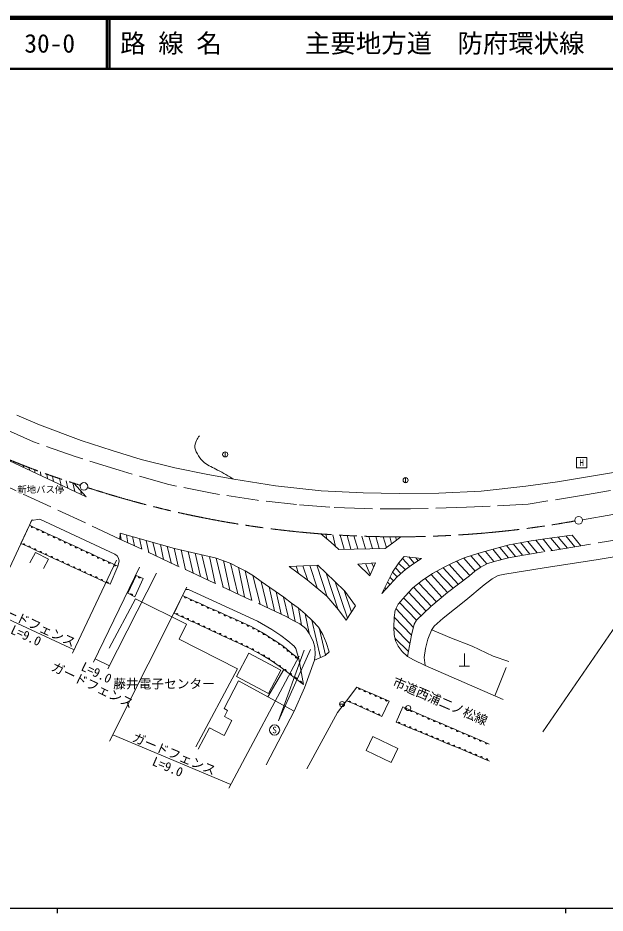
# Model space of a CAD drawing. Units: millimetres, scale not verified. Extents: x 40000 to 680000, y 20000 to 380000.
# Drawn here: x 160248 to 275779, y 204000 to 380000 of the extents above; entities that cross this region are included whole.
import ezdxf
from ezdxf.enums import TextEntityAlignment as Align

# ---------------------------------------------------------------- set-up
doc = ezdxf.new("R2010")
doc.units = ezdxf.units.MM
doc.header["$LTSCALE"] = 1000
doc.linetypes.add('CHAIN', pattern=[18.5, 12, -1.5, 3.5, -1.5])
doc.linetypes.add('DASHED', pattern=[7.5, 6, -1.5])
for name, color, linetype, lineweight in [('M-BGD', 7, 'Continuous', 13), ('M-BGD-EXST', 7, 'Continuous', 13), ('M-BMK', 2, 'CHAIN', 13), ('M-BMK-SRVR', 3, 'Continuous', 13), ('M-STR-HTXT', 7, 'Continuous', 13), ('M-TTL', 2, 'Continuous', 140), ('M-TTL-BAND', 7, 'Continuous', 25), ('M-TTL-LINE', 7, 'Continuous', 50)]:
    doc.layers.add(name, color=color, linetype=linetype, lineweight=lineweight)
doc.layers.add('M-TTL-TXT', color=7, linetype='Continuous')
doc.styles.add('ＭＳ ゴシック', font='')
doc.styles.get('ＭＳ ゴシック').set_extended_font_data('MS Gothic')

msp = doc.modelspace()

# ---------------------------------------------------------------- linework, layer by layer
at = {"layer": 'M-BGD'}
for p, q in [((161291, 292032), (161319, 291649)), ((162486, 291569), (162510, 291089)), ((163573, 291158), (163591, 290581)), ((164676, 290750), (164757, 290033)), ((165936, 290295), (166050, 289426)), ((167087, 289890), (167274, 288851)), ((168463, 289418), (168781, 288143)), ((169755, 288989), (170060, 287542)), ((171036, 288575), (171482, 286875)), ((172620, 287017), (172725, 286291)), ((162519, 280262), (160850, 276695)), ((162519, 280262), (163604, 279760)), ((163604, 279760), (164689, 279257)), ((164689, 279257), (165774, 278755)), ((165774, 278755), (166860, 278252)), ((166860, 278252), (167945, 277750)), ((180357, 278715), (180595, 277411)), ((181609, 278364), (181893, 276805)), ((220843, 278483), (221032, 277578)), ((222178, 278392), (222762, 276066)), ((223624, 278303), (224431, 275531)), ((225024, 278227), (225738, 275560)), ((226368, 278164), (227143, 275591)), ((227886, 278104), (228653, 275625)), ((268063, 278142), (269815, 276010)), ((161945, 276192), (160850, 276695)), ((167945, 277750), (169030, 277247)), ((169030, 277247), (170115, 276745)), ((170115, 276745), (171201, 276242)), ((182796, 278031), (183198, 276196)), ((184194, 277639), (184608, 275539)), ((185512, 277269), (186003, 274888)), ((186815, 276903), (187424, 274225)), ((188324, 276480), (188881, 273546)), ((229295, 278058), (229999, 275655)), ((230681, 278024), (231344, 275685)), ((232129, 277997), (232752, 275909)), ((233414, 277983), (233772, 276646)), ((234556, 277978), (234731, 277338)), ((257753, 276547), (259534, 274354)), ((259222, 276807), (260968, 274595)), ((260608, 277052), (262430, 274829)), ((262160, 277298), (263936, 275070)), ((263572, 277504), (265371, 275299)), ((265128, 277728), (266937, 275550)), ((266560, 277933), (268362, 275778)), ((163040, 275689), (161945, 276192)), ((164136, 275186), (163040, 275689)), ((165231, 274683), (164136, 275186)), ((166327, 274180), (165231, 274683)), ((171201, 276242), (172286, 275740)), ((172286, 275740), (173371, 275238)), ((173371, 275238), (174456, 274735)), ((174456, 274735), (175542, 274233)), ((189606, 276121), (190376, 272848)), ((191020, 275724), (191808, 272182)), ((192353, 275412), (193242, 271518)), ((193761, 275086), (194718, 270834)), ((195121, 274771), (196166, 270163)), ((250766, 274703), (252530, 272698)), ((252224, 275121), (253914, 273155)), ((253686, 275534), (255299, 273495)), ((255065, 275903), (256745, 273848)), ((256401, 276260), (258143, 274103)), ((167422, 273677), (166327, 274180)), ((168518, 273174), (167422, 273677)), ((169613, 272672), (168518, 273174)), ((175542, 274233), (176627, 273730)), ((176627, 273730), (177712, 273228)), ((177712, 273228), (178797, 272725)), ((196468, 274460), (197604, 269497)), ((197946, 274103), (199077, 268815)), ((199287, 273756), (200618, 268101)), ((200688, 273319), (201969, 267476)), ((229892, 272802), (230232, 272058)), ((235160, 272809), (236477, 271513)), ((235895, 273716), (237346, 272155)), ((237190, 274018), (238216, 272788)), ((238553, 273852), (239002, 273287)), ((246536, 273206), (249148, 270374)), ((247952, 273809), (250223, 271251)), ((249342, 274258), (251323, 271986)), ((170709, 272169), (169613, 272672)), ((171804, 271666), (170709, 272169)), ((172900, 271163), (171804, 271666)), ((173995, 270660), (172900, 271163)), ((179883, 272223), (178377, 268648)), ((178797, 272725), (179883, 272223)), ((202063, 272775), (203528, 266754)), ((203619, 271993), (204823, 266155)), ((204946, 271305), (206302, 265469)), ((215013, 272188), (215465, 270752)), ((216338, 272259), (217271, 269403)), ((217697, 272333), (219224, 267784)), ((219048, 272406), (221109, 266190)), ((228634, 272719), (229576, 270553)), ((234540, 271896), (235617, 270763)), ((242694, 271219), (245903, 267880)), ((243897, 271879), (246889, 268637)), ((245107, 272525), (247913, 269423)), ((175090, 270157), (173995, 270660)), ((176186, 269654), (175090, 270157)), ((177281, 269151), (176186, 269654)), ((181860, 266879), (183504, 270406)), ((184893, 269766), (183248, 266209)), ((183504, 270406), (184893, 269766)), ((206496, 270388), (207882, 264728)), ((220915, 270826), (223280, 263648)), ((233453, 270026), (234134, 269330)), ((233940, 271002), (234861, 270103)), ((240365, 269758), (243685, 266104)), ((241544, 270553), (244788, 267022)), ((178377, 268648), (177281, 269151)), ((208138, 269201), (209372, 264029)), ((209688, 268122), (210720, 263398)), ((222685, 269137), (225109, 261969)), ((232461, 268035), (232708, 267774)), ((232959, 269034), (233422, 268572)), ((238087, 268065), (241536, 264315)), ((239154, 268882), (242617, 265215)), ((183248, 266209), (181860, 266879)), ((192642, 266420), (190994, 262945)), ((192642, 266420), (193762, 265917)), ((193762, 265917), (194881, 265415)), ((211092, 267145), (212043, 262777)), ((212534, 266142), (213518, 262044)), ((225873, 263157), (224443, 267394)), ((236136, 265969), (239587, 262476)), ((237122, 267066), (240546, 263384)), ((194881, 265415), (196001, 264913)), ((196001, 264913), (197120, 264411)), ((197120, 264411), (198240, 263909)), ((214054, 264958), (214774, 261359)), ((235354, 265048), (238652, 261589)), ((192053, 262454), (190994, 262945)), ((193112, 261962), (192053, 262454)), ((198240, 263909), (199359, 263407)), ((199359, 263407), (200479, 262905)), ((200479, 262905), (201598, 262402)), ((201598, 262402), (202718, 261900)), ((215440, 263939), (216018, 260630)), ((216765, 262830), (217545, 259011)), ((234603, 263859), (238062, 260149)), ((194171, 261471), (193112, 261962)), ((195230, 260980), (194171, 261471)), ((196290, 260488), (195230, 260980)), ((197349, 259997), (196290, 260488)), ((202718, 261900), (203862, 261390)), ((203862, 261390), (205007, 260879)), ((205007, 260879), (206151, 260369)), ((218091, 261573), (219772, 254241)), ((234294, 262165), (237683, 258636)), ((198408, 259506), (197349, 259997)), ((199467, 259014), (198408, 259506)), ((200526, 258523), (199467, 259014)), ((206151, 260369), (207155, 259801)), ((207155, 259801), (208159, 259233)), ((208159, 259233), (209164, 258665)), ((219605, 259847), (220774, 254734)), ((234231, 260218), (237391, 257028)), ((201585, 258032), (200526, 258523)), ((202644, 257540), (201585, 258032)), ((203703, 257049), (202644, 257540)), ((204762, 256558), (203703, 257049)), ((209164, 258665), (210176, 257998)), ((210176, 257998), (211189, 257331)), ((211189, 257331), (212201, 256665)), ((234459, 258001), (237102, 255427)), ((205821, 256066), (204762, 256558)), ((206963, 255441), (205821, 256066)), ((208105, 254815), (206963, 255441)), ((212201, 256665), (213024, 255996)), ((213024, 255996), (213846, 255328)), ((213846, 255328), (214669, 254660)), ((205673, 255105), (203265, 250531)), ((211991, 251779), (205673, 255105)), ((209081, 254233), (208105, 254815)), ((210058, 253652), (209081, 254233)), ((211178, 252883), (210058, 253652)), ((214669, 254660), (215491, 253992)), ((215491, 253992), (216424, 248976)), ((212594, 251889), (209411, 246544)), ((209583, 247205), (211991, 251779)), ((212297, 252115), (211178, 252883)), ((213329, 251330), (212297, 252115)), ((255728, 246022), (240359, 252664)), ((203265, 250531), (209583, 247205)), ((214361, 250545), (213329, 251330)), ((215393, 249761), (214361, 250545)), ((214585, 243721), (216610, 248262)), ((216424, 248976), (215393, 249761)), ((226940, 248413), (224912, 245760)), ((226940, 248413), (228001, 247955)), ((228001, 247955), (229061, 247496)), ((229061, 247496), (230122, 247038)), ((230122, 247038), (231182, 246579)), ((231182, 246579), (232242, 246121)), ((226072, 245246), (224912, 245760)), ((227232, 244732), (226072, 245246)), ((228392, 244218), (227232, 244732)), ((233303, 245662), (231872, 242676)), ((232242, 246121), (233303, 245662)), ((229552, 243704), (228392, 244218)), ((230712, 243190), (229552, 243704)), ((231872, 242676), (230712, 243190)), ((234686, 241540), (236004, 244520)), ((236004, 244520), (237136, 244034)), ((237136, 244034), (238267, 243549)), ((238267, 243549), (239398, 243063)), ((239398, 243063), (240530, 242577)), ((235765, 241090), (234686, 241540)), ((240530, 242577), (241661, 242092)), ((241661, 242092), (242792, 241606)), ((242792, 241606), (243924, 241121)), ((243924, 241121), (245055, 240635)), ((236843, 240640), (235765, 241090)), ((237922, 240191), (236843, 240640)), ((239000, 239741), (237922, 240191)), ((240079, 239292), (239000, 239741)), ((245055, 240635), (246186, 240149)), ((246186, 240149), (247318, 239664)), ((247318, 239664), (248449, 239178)), ((230108, 238735), (228769, 235950)), ((235020, 236373), (230108, 238735)), ((241157, 238842), (240079, 239292)), ((242236, 238392), (241157, 238842)), ((243315, 237943), (242236, 238392)), ((244393, 237493), (243315, 237943)), ((248449, 239178), (249580, 238692)), ((249580, 238692), (250712, 238207)), ((250712, 238207), (251843, 237721)), ((251843, 237721), (252974, 237235)), ((228769, 235950), (233681, 233588)), ((233681, 233588), (235020, 236373)), ((245472, 237044), (244393, 237493)), ((246550, 236594), (245472, 237044)), ((247629, 236144), (246550, 236594)), ((248707, 235695), (247629, 236144)), ((249786, 235245), (248707, 235695)), ((250864, 234796), (249786, 235245)), ((251943, 234346), (250864, 234796)), ((253021, 233896), (251943, 234346))]:
    msp.add_line(p, q, dxfattribs=at)
at = {"layer": 'M-BGD', "linetype": 'DASHED'}
for points in [[(284238, 288348), (271922, 286262), (260633, 284375), (248482, 283779), (237523, 283481), (228485, 283514), (221631, 283779), (215043, 284309), (207296, 285170), (198787, 286494), (189947, 288249), (180147, 291063), (171539, 293778), (163328, 296658), (158197, 298976), (153297, 301425), (147702, 305299), (138166, 312285), (128201, 316986), (113402, 323972), (102298, 329292)], [(216610, 248262), (218599, 253703), (218749, 254851), (218698, 256274), (218316, 257491), (217586, 258951), (216911, 259921), (215745, 260847), (214525, 261490), (212999, 262329), (205978, 265620), (198788, 268949), (191286, 272424), (180327, 277536), (152329, 290558), (127019, 302230), (112840, 308762), (111932, 308812), (111174, 308514), (110653, 307892), (110156, 307035), (109497, 305432)], [(412031, 299986), (397654, 297642), (380399, 294688), (360233, 291218), (334121, 286857), (320366, 284628), (292492, 279870), (280302, 277766), (271003, 276200), (260146, 274464), (256798, 273861), (253920, 273157), (252495, 272687), (251218, 271923), (250175, 271218), (249103, 270337), (244801, 267033), (241468, 264258), (238648, 261586), (238223, 260793), (237679, 258620), (236930, 254479)], [(254071, 246738), (256810, 253450), (253783, 254493), (249603, 256459), (245202, 258175), (241661, 259662)], [(240359, 252664), (238067, 253775), (236930, 254479)]]:
    msp.add_lwpolyline(points, dxfattribs=at)
at = {"layer": 'M-BGD'}
for points in [[(472815, 299658), (466160, 303514), (446543, 273212), (416520, 292897), (397801, 263951), (358157, 257567), (330834, 277687), (310616, 248201), (282985, 267944), (263544, 239656)], [(160036, 301866), (164468, 300002), (172712, 296936), (178801, 294948), (184476, 293208), (191146, 291551), (197649, 290225), (202745, 289314), (210947, 287988), (219936, 287036), (228179, 286621), (235263, 286497), (243092, 286539), (251377, 286953), (260159, 287947), (266414, 288776), (274699, 290184), (288576, 292462)], [(171276, 288498), (173693, 285836), (153110, 295505)], [(240359, 252664), (240177, 254264), (240413, 256001), (240872, 257830), (241629, 259610), (242120, 260407), (243941, 262003), (248379, 265501), (252000, 268569), (253554, 269735), (254720, 270348), (256070, 270614), (263802, 271862), (274418, 273539), (291947, 276464), (316584, 280698), (341345, 284810), (365307, 288921), (382734, 291836), (405193, 295517)], [(162519, 280262), (162953, 281183), (164563, 281451), (179328, 274595), (179772, 274213), (180066, 273782), (180164, 273184), (179883, 272223)], [(218599, 253703), (220703, 254667), (221464, 255392), (220880, 257233), (220260, 258790), (219393, 260188), (218208, 261462), (216792, 262807), (215376, 263992), (214067, 264948), (212545, 266133), (208121, 269213), (206599, 270327), (204954, 271301), (203520, 272044), (202122, 272752), (200601, 273353), (199043, 273831), (197044, 274327), (191080, 275707), (180357, 278715), (180311, 277543)], [(219864, 278556), (221802, 276933), (223381, 275507), (232478, 275711), (234193, 276950), (235618, 277978)], [(236930, 254479), (235844, 255448), (235065, 256476), (234566, 257504), (234287, 258796), (234228, 260132), (234287, 262100), (234449, 263583), (235095, 264743), (236416, 266299), (237929, 267944), (239808, 269383), (241835, 270748), (244111, 271997), (245799, 272892), (248075, 273861), (250939, 274757), (253743, 275550), (256930, 276402), (261247, 277165), (264375, 277621), (267767, 278105), (269294, 278296), (271003, 276200)], [(165279, 271726), (166243, 273566), (163685, 274904), (162593, 272877)], [(192642, 266420), (193233, 267619), (193819, 267619), (207364, 261418), (210212, 259788), (211964, 258605), (213328, 257545), (214573, 256460), (214917, 256023), (215491, 253992)], [(195279, 236705), (203434, 252021), (191973, 257825), (193447, 260773), (183390, 265764), (178231, 256084)], [(195711, 236239), (197960, 240452), (200860, 238897), (202370, 241856), (200875, 242641), (201479, 243849), (200814, 244227), (203668, 249678), (214585, 243721), (209104, 233122)], [(224912, 245760), (223138, 243433), (217119, 232382)]]:
    msp.add_lwpolyline(points, dxfattribs=at)
for points in [[(227145, 272621), (230575, 272847), (229470, 270310)], [(236238, 274135), (239675, 273714), (238154, 272748), (236513, 271544), (234860, 270102), (233417, 268568), (231856, 266821), (233960, 271042), (235190, 272854)], [(224851, 261567), (226664, 264388), (224554, 267285), (222551, 269270), (219243, 272417), (213628, 272113), (217151, 269502), (221013, 266301), (223320, 263601)]]:
    msp.add_lwpolyline(points, close=True, dxfattribs=at)
for centre, radius, start, end in [((163061, 280010), 199, 154.96399, 335.35162), ((164146, 279508), 199, 154.96068, 335.35111), ((165231, 279005), 199, 154.96328, 335.34851), ((166317, 278503), 199, 154.96268, 335.35172), ((167402, 278000), 199, 154.96199, 335.35101), ((161397, 276442), 201, 335.59722, 155.08575), ((168487, 277498), 199, 154.96199, 335.35101), ((169572, 276996), 199, 154.96268, 335.35172), ((170658, 276493), 199, 154.96068, 335.35111), ((162492, 275939), 201, 335.59803, 155.08754), ((163588, 275437), 201, 335.59863, 155.08435), ((164683, 274934), 201, 335.59851, 155.08565), ((165779, 274431), 201, 335.59722, 155.08575), ((171743, 275991), 199, 154.95948, 335.35231), ((172828, 275488), 199, 154.96399, 335.35162), ((173913, 274986), 199, 154.96268, 335.35172), ((174999, 274483), 199, 154.96068, 335.35111), ((166874, 273928), 201, 335.59603, 155.08695), ((167970, 273425), 201, 335.59863, 155.08435), ((169065, 272922), 201, 335.59603, 155.08695), ((176084, 273981), 199, 154.96148, 335.35292), ((177169, 273478), 199, 154.96399, 335.35162), ((178254, 272976), 199, 154.96068, 335.35111), ((170161, 272419), 201, 335.59722, 155.08575), ((171256, 271916), 201, 335.59722, 155.08575), ((172351, 271413), 201, 335.59863, 155.08435), ((173447, 270911), 201, 335.59603, 155.08695), ((179340, 272473), 199, 154.96328, 335.34851), ((174542, 270408), 201, 335.59851, 155.08565), ((175638, 269905), 201, 335.59722, 155.08575), ((176733, 269402), 201, 335.59803, 155.08754), ((184225, 270143), 262, 169.01817, 321.52766), ((177829, 268899), 201, 335.59863, 155.08435), ((182526, 266486), 265, 348.46065, 140.02755), ((193204, 266173), 205, 157.11694, 334.56949), ((194323, 265671), 205, 157.11956, 334.56688), ((195443, 265168), 205, 157.11872, 334.56516), ((196562, 264666), 205, 157.11812, 334.56832), ((197682, 264164), 204, 157.11829, 334.567), ((191526, 262704), 195, 333.53941, 156.68491), ((192585, 262213), 195, 333.54076, 156.6848), ((198801, 263662), 205, 157.11755, 334.56633), ((199921, 263160), 205, 157.11694, 334.56949), ((201041, 262658), 205, 157.12073, 334.56571), ((193644, 261722), 195, 333.54197, 156.68359), ((194703, 261230), 195, 333.53941, 156.68491), ((195762, 260739), 195, 333.54076, 156.6848), ((202160, 262155), 205, 157.11628, 334.56645), ((203294, 261653), 209, 158.43311, 333.48897), ((204438, 261143), 209, 158.43311, 333.48897), ((205582, 260632), 209, 158.43194, 333.49014), ((196821, 260248), 195, 333.53941, 156.68491), ((197880, 259756), 195, 333.53941, 156.68491), ((198940, 259265), 195, 333.54076, 156.6848), ((199999, 258774), 195, 333.53941, 156.68491), ((206649, 260078), 192, 148.25992, 332.7592), ((207654, 259510), 192, 148.26201, 332.75452), ((208658, 258942), 192, 148.25952, 332.75701), ((201058, 258282), 195, 333.53941, 156.68491), ((202117, 257791), 195, 333.54336, 156.6822), ((203176, 257300), 195, 333.54201, 156.68231), ((204235, 256808), 195, 333.54278, 156.68545), ((209671, 258333), 202, 147.22088, 326.04466), ((210684, 257667), 202, 147.22205, 326.04504), ((211696, 257000), 202, 147.22088, 326.04466), ((205294, 256317), 195, 333.54278, 156.68545), ((206384, 255738), 218, 335.92959, 146.6189), ((207525, 255112), 218, 335.93142, 146.61603), ((212599, 256313), 178, 133.80986, 328.01533), ((213421, 255645), 178, 133.80669, 328.01645), ((208598, 254533), 190, 326.13358, 152.31797), ((209575, 253951), 190, 326.13604, 152.31551), ((210602, 253244), 228, 332.60056, 138.47797), ((214244, 254977), 178, 133.80669, 328.01645), ((215066, 254309), 178, 133.80669, 328.01645), ((211722, 252476), 228, 332.59962, 138.47748), ((212803, 251709), 217, 327.16203, 138.32168), ((213835, 250925), 217, 327.16203, 138.32168), ((214867, 250140), 217, 327.15931, 138.3228), ((215898, 249355), 217, 327.16115, 138.32468), ((227468, 248177), 193, 154.44313, 338.79942), ((228528, 247719), 193, 154.44506, 338.79594), ((229588, 247260), 193, 154.44104, 338.79878), ((230649, 246802), 193, 154.44452, 338.79921), ((231709, 246343), 193, 154.44253, 338.79729), ((225487, 245492), 212, 339.28981, 152.91259), ((226647, 244978), 212, 339.28981, 152.91259), ((227807, 244464), 212, 339.28981, 152.91259), ((232770, 245885), 193, 154.44243, 338.79857), ((228967, 243950), 212, 339.28981, 152.91259), ((230127, 243436), 212, 339.28981, 152.91259), ((231287, 242922), 212, 339.28981, 152.91259), ((236572, 244282), 205, 158.23419, 335.30153), ((237703, 243796), 205, 158.23682, 335.2989), ((238835, 243311), 205, 158.23795, 335.29777), ((239966, 242825), 205, 158.23419, 335.30153), ((235228, 241320), 195, 335.84503, 158.8951), ((241097, 242339), 205, 158.23682, 335.2989), ((242229, 241854), 205, 158.23795, 335.29777), ((243360, 241368), 205, 158.23419, 335.30153), ((236306, 240870), 195, 335.84503, 158.8951), ((237385, 240420), 195, 335.84767, 158.89246), ((238463, 239971), 195, 335.84714, 158.8957), ((239542, 239521), 195, 335.8475, 158.89376), ((244491, 240883), 205, 158.23682, 335.2989), ((245623, 240397), 205, 158.23795, 335.29777), ((246754, 239911), 205, 158.23419, 335.30153), ((247885, 239426), 205, 158.23682, 335.2989), ((240620, 239072), 195, 335.84503, 158.8951), ((241699, 238622), 195, 335.84503, 158.8951), ((242777, 238172), 195, 335.84503, 158.8951), ((243856, 237723), 195, 335.84767, 158.89246), ((249017, 238940), 205, 158.23795, 335.29777), ((250148, 238454), 205, 158.23419, 335.30153), ((251279, 237969), 205, 158.23682, 335.2989), ((244934, 237273), 195, 335.84714, 158.8957), ((246013, 236824), 195, 335.84503, 158.8951), ((247091, 236374), 195, 335.84503, 158.8951), ((248170, 235924), 195, 335.84503, 158.8951), ((252411, 237483), 205, 158.23795, 335.29777), ((249248, 235475), 195, 335.84503, 158.8951), ((250327, 235025), 195, 335.84714, 158.8957), ((251405, 234576), 195, 335.84714, 158.8957), ((252484, 234126), 195, 335.84503, 158.8951)]:
    msp.add_arc(centre, radius, start, end, dxfattribs=at)
msp.add_open_spline([(202745, 289314), (201679, 289913), (200613, 290513), (199547, 291110), (198690, 291591), (197735, 291927), (196974, 292548), (196510, 292927), (196123, 293405), (195801, 293910), (195489, 294400), (195144, 294921), (195082, 295499), (195032, 295974), (195209, 296455), (195385, 296899), (195520, 297241), (195763, 297530), (195953, 297845)], degree=3, knots=[0, 0, 0, 0, 1, 1, 1, 2, 2, 2, 3, 3, 3, 4, 4, 4, 5, 5, 5, 6, 6, 6, 6], dxfattribs=at)
at = {"layer": 'M-BGD-EXST'}
for p, q in [((201035, 294688), (201035, 293688)), ((236531, 289612), (236531, 288612)), ((217810, 255848), (211522, 241799)), ((211522, 241799), (216538, 255666)), ((248094, 255035), (248094, 252535)), ((247094, 252535), (249094, 252535)), ((223519, 245096), (224519, 245096))]:
    msp.add_line(p, q, dxfattribs=at)
msp.add_lwpolyline([(270170, 291550), (272170, 291550), (272170, 293550), (270170, 293550)], close=True, dxfattribs=at)
for centre, radius in [((201035, 294188), 500), ((236531, 289112), 500), ((224019, 245096), 500), ((237060, 244312), 500), ((210755, 239994), 1000)]:
    msp.add_circle(centre, radius, dxfattribs=at)
at = {"layer": 'M-BMK'}
msp.add_line((368517, 297680), (271314, 281349), dxfattribs=at)
for centre, radius, start, end in [((219220, 439859), 158772, 245.39371, 252.89766), ((234948, 474996), 197019, 251.96706, 280.19976)]:
    msp.add_arc(centre, radius, start, end, dxfattribs=at)
at = {"layer": 'M-BMK-SRVR'}
for centre in [(173246, 287889), (270574, 281225)]:
    msp.add_circle(centre, 750, dxfattribs=at)
at = {"layer": 'M-STR-HTXT'}
for p, q in [((154138, 262336), (163071, 281405)), ((179656, 273415), (171000, 255102)), ((175152, 253306), (184193, 271998)), ((187520, 270816), (177975, 252008)), ((193456, 268048), (178270, 237777)), ((171321, 255782), (154661, 263453)), ((175479, 253982), (178293, 252636)), ((201754, 228588), (215606, 254540)), ((202128, 229291), (178901, 239036))]:
    msp.add_line(p, q, dxfattribs=at)
at = {"layer": 'M-TTL'}
msp.add_line((680000, 380000), (40000, 380000), dxfattribs=at)
at = {"layer": 'M-TTL-BAND'}
for p, q in [((40000, 205000), (579000, 205000)), ((168000, 205000), (168000, 204000)), ((268000, 205000), (268000, 204000))]:
    msp.add_line(p, q, dxfattribs=at)
at = {"layer": 'M-TTL-LINE'}
for p, q in [((177750, 380000), (177750, 370000)), ((178250, 380000), (178250, 370000)), ((40000, 370000), (680000, 370000))]:
    msp.add_line(p, q, dxfattribs=at)

# ---------------------------------------------------------------- texts
at = {"layer": 'M-BGD-EXST', "style": 'ＭＳ ゴシック'}
for s, p in [('H', (271170, 292550)), ('S', (210755, 239994))]:
    msp.add_text(s, height=1320, dxfattribs=at).set_placement(p, align=Align.MIDDLE_CENTER)
at = {"layer": 'M-STR-HTXT', "style": 'ＭＳ ゴシック'}
for s, height, p in [('新地バス停', 1320, (164759, 287287)), ('藤井電子センター', 1833, (188999, 249091))]:
    msp.add_text(s, height=height, dxfattribs=at).set_placement(p, align=Align.MIDDLE_CENTER)
for s, rotation, p in [('ガードフェンス', 335.278, (163514, 260752)), ('L=9.0', 335.278, (161856, 258582)), ('ガードフェンス', 334.447, (174921, 248837)), ('L=9.0', 334.447, (175724, 251289)), ('市道西浦二ノ松線', 336.659, (243342, 245667)), ('ガードフェンス', 337.237, (190998, 235316)), ('L=9.0', 337.237, (189743, 232771))]:
    msp.add_text(s, height=1833, rotation=rotation, dxfattribs=at).set_placement(p, align=Align.MIDDLE_CENTER)
at = {"layer": 'M-TTL-TXT', "style": 'ＭＳ ゴシック'}
for s, p in [('30-0', (161521, 375000)), ('路 線 名', (180380, 375000)), ('主要地方道\u3000防府環状線', (216734, 375000))]:
    msp.add_text(s, height=3666, dxfattribs=at).set_placement(p, align=Align.MIDDLE_LEFT)

doc.saveas('drawing.dxf')
